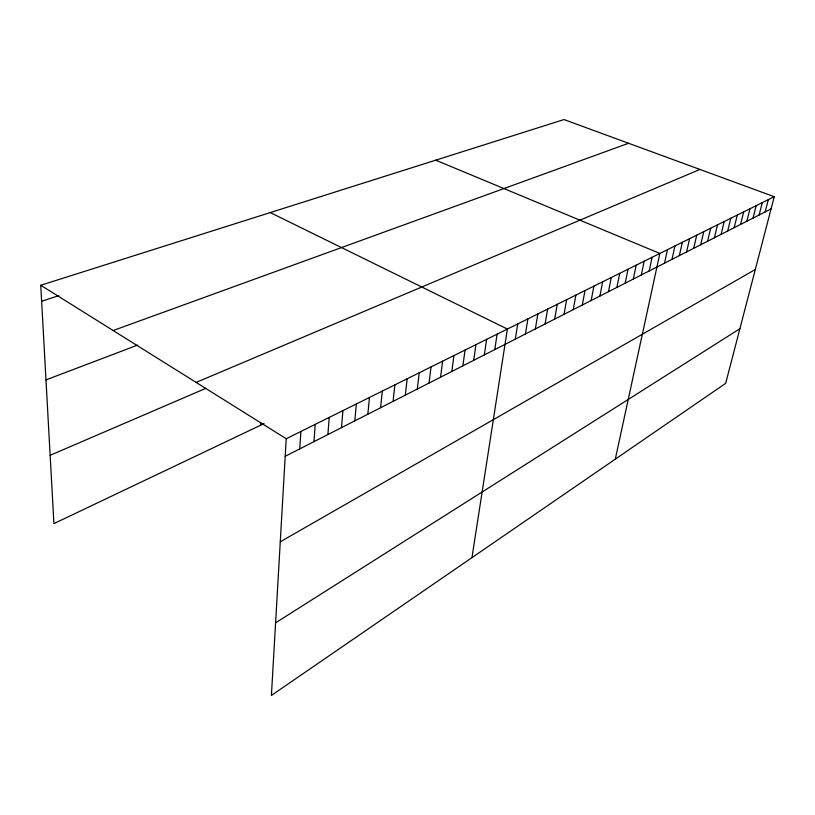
<?xml version="1.0" encoding="UTF-8"?>
<svg xmlns="http://www.w3.org/2000/svg" width="815" height="815" viewBox="0 0 815 815"><rect width="100%" height="100%" fill="white"/><g stroke="black" fill="none" stroke-linecap="round" stroke-linejoin="round"><path stroke-width="1.22" d="M260.647 425.206L260.769 422.7M774.25 196.71L286.218 438.745L271.405 695.44L725.686 383.315L774.25 196.71L563.97 119.561L40.75 285.26L53.912 523.617L264.029 423.606M299.757 448.882L300.878 431.471M313.989 441.638L315.211 424.37M327.895 434.558L329.229 417.412M341.505 427.63L342.932 410.617M354.82 420.846L356.338 403.975M367.85 414.214L369.45 397.465M380.615 407.714L382.296 391.098M393.105 401.357L394.857 384.863M405.33 395.132L407.164 378.761M417.311 389.03L419.226 372.781M429.057 383.05L431.033 366.923M440.558 377.202L442.596 361.188M451.826 371.457L453.935 355.564M462.879 365.833L465.049 350.053M473.719 360.312L475.94 344.653M484.355 354.902L486.626 339.356M494.776 349.594L497.099 334.16M471.956 557.654L507.378 329.056L270.264 212.572M515.314 339.132L517.739 323.922M525.431 333.987L527.896 318.879M535.353 328.934L537.869 313.938M545.092 323.973L547.649 309.089M554.648 319.103L557.246 304.331M564.031 314.325L566.67 299.655M573.24 309.639L575.91 295.071M582.287 305.034L584.997 290.568M591.17 300.511L593.911 286.147M599.901 296.069L602.662 281.807M608.469 291.699L611.27 277.538M616.894 287.41L619.726 273.341M625.176 283.202L628.029 269.225M633.316 279.056L636.189 265.181M641.313 274.981L644.207 261.197M649.178 270.977L652.102 257.285M615.294 459.161L659.855 253.445L435.73 160.178M664.51 263.174L667.475 249.655M671.988 259.364L674.973 245.936M679.353 255.615L682.349 242.279M686.587 251.927L689.612 238.683M693.708 248.3L696.754 235.138M700.727 244.734L703.773 231.654M707.624 241.22L710.69 228.231M714.409 237.756L717.495 224.848M721.102 234.353L724.199 221.527M727.683 231.002L730.79 218.257M734.162 227.701L737.29 215.038M740.55 224.451L743.677 211.869M746.835 221.252L749.983 208.742M753.029 218.094L756.188 205.665M759.132 214.987L762.3 202.629M765.153 211.931L768.321 199.644M275.602 622.833L739.898 328.72M280.279 541.792L755.301 269.5M285.209 456.298L771.072 208.915M50.143 455.3L205.961 388.286M196.12 382.408L699.912 169.439M45.976 379.882L137.694 345.071M113.153 330.533L628.589 143.267M41.636 301.275L58.782 295.662M40.75 285.26L286.218 438.745"/></g></svg>
